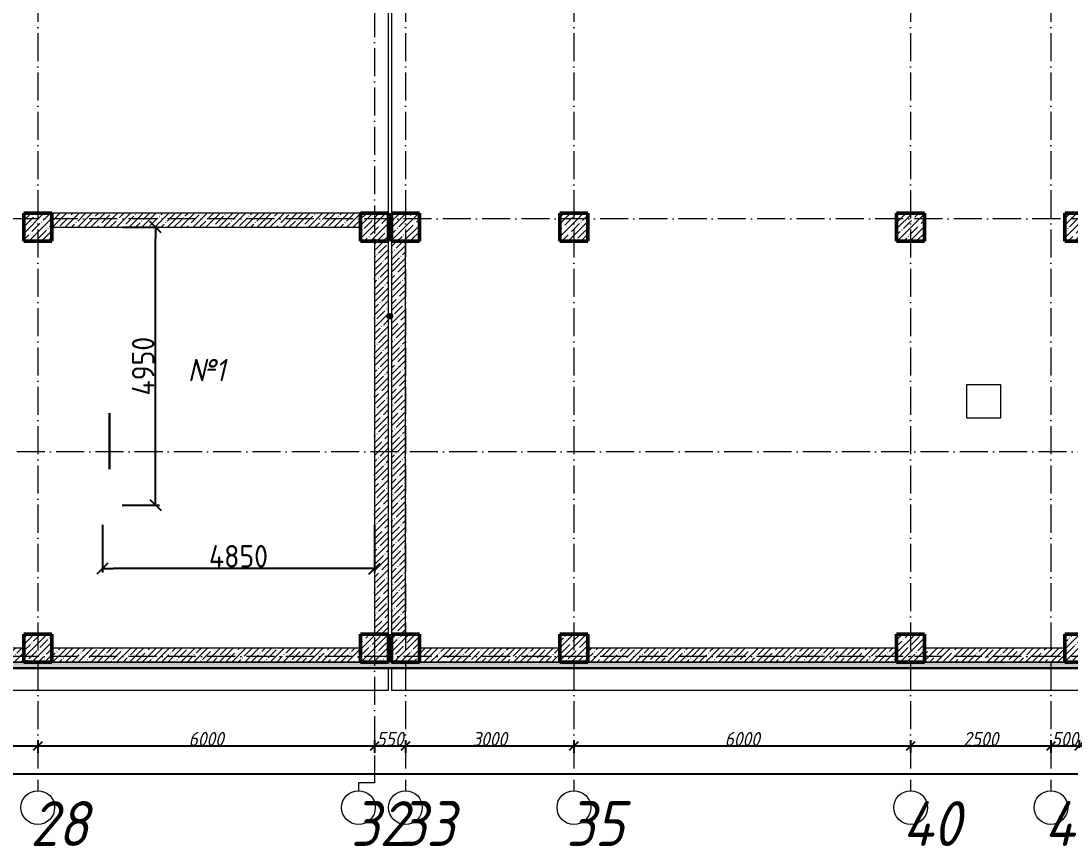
# Model space of a CAD drawing. Header units: millimetres. Extents: x -12989 to 629078, y -109036 to 555275.
# Drawn here: x 552289 to 570979, y 480033 to 494734 of the extents above; entities that cross this region are included whole.
import ezdxf

# ---------------------------------------------------------------- set-up
doc = ezdxf.new("R2010")
doc.units = ezdxf.units.MM
doc.linetypes.add('50_200_ШТРИХ_1Т_ш5_п1_п1_', pattern=[700, 500, -100, 0, -100])
for name, color, linetype, lineweight in [('A-____-____-DIMS', 7, 'Continuous', 9), ('A-FLOR-____-OTLN', 7, 'Continuous', 9), ('A-WALL-____-MCUT', 7, 'Continuous', 13), ('A-WALL-____-MCUT-1', 7, 'Continuous', 9), ('A-WALL-____-MCUT-3', 7, 'Continuous', 9), ('A-WALL-____-PATT-1', 7, 'Continuous', 9), ('A-WALL-FNSH-MCUT-1', 7, 'Continuous', 9), ('G-____-____-TEXT', 7, 'Continuous', 9), ('S-COLS-____-MCUT', 7, 'Continuous', 50), ('S-COLS-____-OTLN', 7, 'Continuous', 9), ('S-GRID-____-IDEN', 7, 'Continuous', 9), ('S-GRID-____-OTLN', 7, 'Continuous', 9), ('S-GRID-____-OTLN-1', 7, '50_200_ШТРИХ_1Т_ш5_п1_п1_', 9)]:
    doc.layers.add(name, color=color, linetype=linetype, lineweight=lineweight)
doc.styles.add('ISOCPEUR_I', font='isocpeui.ttf', dxfattribs={"width": 0.9, "height": 2.5})
doc.styles.add('ISOCPEUR_I_9', font='isocpeui.ttf', dxfattribs={"width": 0.9, "height": 250})
doc.styles.add('СПДС', font='isocpeur.ttf', dxfattribs={"width": 0.9})
doc.dimstyles.new('ISO-2_5_0_9К_БОЛЬШОЙ_ОСИ', dxfattribs={"dimscale": 304.8, "dimtxt": 248.995294, "dimasz": 0.492126, "dimexe": 0.393701, "dimexo": 0, "dimgap": 0, "dimtad": 1, "dimdec": 0, "dimzin": 0, "dimdsep": 46, "dimtxsty": 'ISOCPEUR_I_9', "dimblk1": 'OBLIQUE', "dimblk2": 'OBLIQUE', "dimsah": 1, "dimcen": 0.09, "dimdle": 0.393701, "dimazin": 0, "dimtfac": 1, "dimtdec": 4, "dimtix": 1, "dimtmove": 0, "dimatfit": 3, "dimfxl": 1, "dimtvp": 1, "dimtolj": 1, "dimtzin": 0, "dimarcsym": 2})
doc.dimstyles.new('Размера А3', dxfattribs={"dimtxt": 200, "dimasz": 100, "dimexe": 70, "dimexo": 100, "dimgap": 20, "dimtad": 1, "dimdec": 0, "dimrnd": 10, "dimzin": 0, "dimdsep": 46, "dimtxsty": 'СПДС', "dimblk": 'ARROWHEAD_6', "dimcen": 1, "dimclrd": 256, "dimclre": 256, "dimclrt": 256, "dimazin": 0, "dimtfac": 1, "dimtdec": 0, "dimtmove": 2, "dimatfit": 3, "dimfxl": 1, "dimtolj": 1, "dimtzin": 0, "dimarcsym": 0})
pattern_1 = [(45, (513638.8, 428127.92), (-114.04925, 114.04925), []), (45, (513752.85, 428127.92), (-114.04925, 114.04925), [201.612, -40.322, 3.353, -36.97])]

# ---------------------------------------------------------------- blocks, each defined once
blk = doc.blocks.new('BSC_Колонна _Прямоугольная - 500х500-V8-АР1_Кладочный план подвала в осях 1-64_Ю-ЯЯ')
at = {"layer": 'S-COLS-____-OTLN'}
h = blk.add_hatch(dxfattribs=at)
h.set_pattern_fill('FP_14', color=256, style=0, pattern_type=2)
h.set_pattern_definition([(45, (-44950, -55431.04), (-114.04925, 114.04925), []), (45, (-44835.95, -55431.04), (-114.04925, 114.04925), [201.613, -40.323, 3.353, -36.97])])
h.paths.add_polyline_path([(-250, -250), (250, -250), (250, 250), (-250, 250)], flags=0)
at = {"layer": 'S-COLS-____-MCUT'}
for p, q in [((250, 250), (-250, 250)), ((-250, 250), (-250, -250)), ((250, -250), (250, 250)), ((-250, -250), (250, -250))]:
    blk.add_line(p, q, dxfattribs=at)
blk = doc.blocks.new('BSC_Колонна _Прямоугольная - 500х500-V9-АР1_Кладочный план подвала в осях 1-64_Ю-ЯЯ')
at = {"layer": 'S-COLS-____-OTLN'}
h = blk.add_hatch(dxfattribs=at)
h.set_pattern_fill('FP_15', color=256, style=0, pattern_type=2)
h.set_pattern_definition([(45, (-44950, -62931.04), (-114.04925, 114.04925), []), (45, (-44835.95, -62931.04), (-114.04925, 114.04925), [201.613, -40.323, 3.353, -36.97])])
h.paths.add_polyline_path([(-250, -250), (250, -250), (250, 250), (-250, 250)], flags=0)
at = {"layer": 'S-COLS-____-MCUT'}
for p, q in [((250, 250), (-250, 250)), ((-250, 250), (-250, -250)), ((250, -250), (250, 250)), ((-250, -250), (250, -250))]:
    blk.add_line(p, q, dxfattribs=at)
blk = doc.blocks.new('BSC_Колонна _Прямоугольная - 500х500-V10-АР1_Кладочный план подвала в осях 1-64_Ю-ЯЯ')
at = {"layer": 'S-COLS-____-OTLN'}
h = blk.add_hatch(dxfattribs=at)
h.set_pattern_fill('FP_16', color=256, style=0, pattern_type=2)
h.set_pattern_definition([(45, (-54500, -55431.04), (-114.04925, 114.04925), []), (45, (-54385.95, -55431.04), (-114.04925, 114.04925), [201.613, -40.323, 3.353, -36.97])])
h.paths.add_polyline_path([(-250, -250), (250, -250), (250, 250), (-250, 250)], flags=0)
at = {"layer": 'S-COLS-____-MCUT'}
for p, q in [((250, 250), (-250, 250)), ((-250, 250), (-250, -250)), ((250, -250), (250, 250)), ((-250, -250), (250, -250))]:
    blk.add_line(p, q, dxfattribs=at)
blk = doc.blocks.new('BSC_Колонна _Прямоугольная - 500х500-V11-АР1_Кладочный план подвала в осях 1-64_Ю-ЯЯ')
at = {"layer": 'S-COLS-____-OTLN'}
h = blk.add_hatch(dxfattribs=at)
h.set_pattern_fill('FP_17', color=256, style=0, pattern_type=2)
h.set_pattern_definition([(45, (-54500, -62931.04), (-114.04925, 114.04925), []), (45, (-54385.95, -62931.04), (-114.04925, 114.04925), [201.613, -40.323, 3.353, -36.97])])
h.paths.add_polyline_path([(-250, -250), (250, -250), (250, 250), (-250, 250)], flags=0)
at = {"layer": 'S-COLS-____-MCUT'}
for p, q in [((250, 250), (-250, 250)), ((-250, 250), (-250, -250)), ((250, -250), (250, 250)), ((-250, -250), (250, -250))]:
    blk.add_line(p, q, dxfattribs=at)
blk = doc.blocks.new('BSC_Колонна _Прямоугольная - 500х500-V36-АР1_Кладочный план подвала в осях 1-64_Ю-ЯЯ')
at = {"layer": 'S-COLS-____-OTLN'}
h = blk.add_hatch(dxfattribs=at)
h.set_pattern_fill('FP_43', color=256, style=0, pattern_type=2)
h.set_pattern_definition([(45, (-38950, -55431.04), (-114.04925, 114.04925), []), (45, (-38835.95, -55431.04), (-114.04925, 114.04925), [201.613, -40.323, 3.353, -36.97])])
h.paths.add_polyline_path([(-250, -250), (250, -250), (250, 250), (-250, 250)], flags=0)
at = {"layer": 'S-COLS-____-MCUT'}
for p, q in [((250, 250), (-250, 250)), ((-250, 250), (-250, -250)), ((250, -250), (250, 250)), ((-250, -250), (250, -250))]:
    blk.add_line(p, q, dxfattribs=at)
blk = doc.blocks.new('BSC_Колонна _Прямоугольная - 500х500-V37-АР1_Кладочный план подвала в осях 1-64_Ю-ЯЯ')
at = {"layer": 'S-COLS-____-OTLN'}
h = blk.add_hatch(dxfattribs=at)
h.set_pattern_fill('FP_44', color=256, style=0, pattern_type=2)
h.set_pattern_definition([(45, (-38950, -62931.04), (-114.04925, 114.04925), []), (45, (-38835.95, -62931.04), (-114.04925, 114.04925), [201.613, -40.323, 3.353, -36.97])])
h.paths.add_polyline_path([(-250, -250), (250, -250), (250, 250), (-250, 250)], flags=0)
at = {"layer": 'S-COLS-____-MCUT'}
for p, q in [((250, 250), (-250, 250)), ((-250, 250), (-250, -250)), ((250, -250), (250, 250)), ((-250, -250), (250, -250))]:
    blk.add_line(p, q, dxfattribs=at)
blk = doc.blocks.new('BSC_Колонна _Прямоугольная - 500х500-V38-АР1_Кладочный план подвала в осях 1-64_Ю-ЯЯ')
at = {"layer": 'S-COLS-____-OTLN'}
h = blk.add_hatch(dxfattribs=at)
h.set_pattern_fill('FP_45', color=256, style=0, pattern_type=2)
h.set_pattern_definition([(45, (-48500, -55431.04), (-114.04925, 114.04925), []), (45, (-48385.95, -55431.04), (-114.04925, 114.04925), [201.613, -40.323, 3.353, -36.97])])
h.paths.add_polyline_path([(-250, -250), (250, -250), (250, 250), (-250, 250)], flags=0)
at = {"layer": 'S-COLS-____-MCUT'}
for p, q in [((250, 250), (-250, 250)), ((-250, 250), (-250, -250)), ((250, -250), (250, 250)), ((-250, -250), (250, -250))]:
    blk.add_line(p, q, dxfattribs=at)
blk = doc.blocks.new('BSC_Колонна _Прямоугольная - 500х500-V39-АР1_Кладочный план подвала в осях 1-64_Ю-ЯЯ')
at = {"layer": 'S-COLS-____-OTLN'}
h = blk.add_hatch(dxfattribs=at)
h.set_pattern_fill('FP_46', color=256, style=0, pattern_type=2)
h.set_pattern_definition([(45, (-48500, -62931.04), (-114.04925, 114.04925), []), (45, (-48385.95, -62931.04), (-114.04925, 114.04925), [201.613, -40.323, 3.353, -36.97])])
h.paths.add_polyline_path([(-250, -250), (250, -250), (250, 250), (-250, 250)], flags=0)
at = {"layer": 'S-COLS-____-MCUT'}
for p, q in [((250, 250), (-250, 250)), ((-250, 250), (-250, -250)), ((250, -250), (250, 250)), ((-250, -250), (250, -250))]:
    blk.add_line(p, q, dxfattribs=at)
blk = doc.blocks.new('BSC_Колонна _Прямоугольная - 500х500-V54-АР1_Кладочный план подвала в осях 1-64_Ю-ЯЯ')
at = {"layer": 'S-COLS-____-OTLN'}
h = blk.add_hatch(dxfattribs=at)
h.set_pattern_fill('FP_67', color=256, style=0, pattern_type=2)
h.set_pattern_definition([(45, (-57500, -55431.04), (-114.04925, 114.04925), []), (45, (-57385.95, -55431.04), (-114.04925, 114.04925), [201.613, -40.323, 3.353, -36.97])])
h.paths.add_polyline_path([(-250, -250), (250, -250), (250, 250), (-250, 250)], flags=0)
at = {"layer": 'S-COLS-____-MCUT'}
for p, q in [((250, 250), (-250, 250)), ((-250, 250), (-250, -250)), ((250, -250), (250, 250)), ((-250, -250), (250, -250))]:
    blk.add_line(p, q, dxfattribs=at)
blk = doc.blocks.new('BSC_Колонна _Прямоугольная - 500х500-V55-АР1_Кладочный план подвала в осях 1-64_Ю-ЯЯ')
at = {"layer": 'S-COLS-____-OTLN'}
h = blk.add_hatch(dxfattribs=at)
h.set_pattern_fill('FP_68', color=256, style=0, pattern_type=2)
h.set_pattern_definition([(45, (-57500, -62931.04), (-114.04925, 114.04925), []), (45, (-57385.95, -62931.04), (-114.04925, 114.04925), [201.613, -40.323, 3.353, -36.97])])
h.paths.add_polyline_path([(-250, -250), (250, -250), (250, 250), (-250, 250)], flags=0)
at = {"layer": 'S-COLS-____-MCUT'}
for p, q in [((250, 250), (-250, 250)), ((-250, 250), (-250, -250)), ((250, -250), (250, 250)), ((-250, -250), (250, -250))]:
    blk.add_line(p, q, dxfattribs=at)
blk = doc.blocks.new('BSC_Колонна _Прямоугольная - 500х500-V68-АР1_Кладочный план подвала в осях 1-64_Ю-ЯЯ')
at = {"layer": 'S-COLS-____-OTLN'}
h = blk.add_hatch(dxfattribs=at)
h.set_pattern_fill('FP_82', color=256, style=0, pattern_type=2)
h.set_pattern_definition([(45, (-45500, -55431.04), (-114.04925, 114.04925), []), (45, (-45385.95, -55431.04), (-114.04925, 114.04925), [201.613, -40.323, 3.353, -36.97])])
h.paths.add_polyline_path([(-250, -250), (250, -250), (250, 250), (-250, 250)], flags=0)
at = {"layer": 'S-COLS-____-MCUT'}
for p, q in [((250, 250), (-250, 250)), ((-250, 250), (-250, -250)), ((250, -250), (250, 250)), ((-250, -250), (250, -250))]:
    blk.add_line(p, q, dxfattribs=at)
blk = doc.blocks.new('BSC_Колонна _Прямоугольная - 500х500-V69-АР1_Кладочный план подвала в осях 1-64_Ю-ЯЯ')
at = {"layer": 'S-COLS-____-OTLN'}
h = blk.add_hatch(dxfattribs=at)
h.set_pattern_fill('FP_83', color=256, style=0, pattern_type=2)
h.set_pattern_definition([(45, (-45500, -62931.04), (-114.04925, 114.04925), []), (45, (-45385.95, -62931.04), (-114.04925, 114.04925), [201.613, -40.323, 3.353, -36.97])])
h.paths.add_polyline_path([(-250, -250), (250, -250), (250, 250), (-250, 250)], flags=0)
at = {"layer": 'S-COLS-____-MCUT'}
for p, q in [((250, 250), (-250, 250)), ((-250, 250), (-250, -250)), ((250, -250), (250, 250)), ((-250, -250), (250, -250))]:
    blk.add_line(p, q, dxfattribs=at)
blk = doc.blocks.new('Ось сетки - Круг_Ø6_00__ISO-2_5_0_9K_-25732049-АР1_Кладочный план подвала в осях 1-64_Ю-ЯЯ')
at = {"layer": 'S-GRID-____-IDEN'}
blk.add_circle((0, 0), 3, dxfattribs=at)
blk = doc.blocks.new('_Oblique')
at = {"color": 0, "linetype": 'ByBlock', "lineweight": -2}
blk.add_line((-0.5, -0.5), (0.5, 0.5), dxfattribs=at)
blk = doc.blocks.new('*D6525')
at = {"layer": 'A-____-____-DIMS', "color": 0, "lineweight": -2, "transparency": 16777216}
for p, q in [((549589, 481922), (549589, 481696)), ((552589, 481922), (552589, 481696)), ((549469, 481816), (552709, 481816))]:
    blk.add_line(p, q, dxfattribs=at)
at = {"layer": 'Defpoints', "color": 0, "transparency": 16777216}
for p in [(549589, 481922), (552589, 481922), (552589, 481816)]:
    blk.add_point(p, dxfattribs=at)
at = {"layer": 'A-____-____-DIMS', "color": 0, "lineweight": -2, "transparency": 16777216, "xscale": 150, "yscale": 150, "zscale": 150, "rotation": 180}
blk.add_blockref('_Oblique', (549589, 481816), dxfattribs=at)
at = {"layer": 'A-____-____-DIMS', "color": 0, "lineweight": -2, "transparency": 16777216, "xscale": 150, "yscale": 150, "zscale": 150}
blk.add_blockref('_Oblique', (552589, 481816), dxfattribs=at)
at = {"layer": 'A-____-____-DIMS', "color": 0, "transparency": 16777216, "insert": (551089, 481941), "char_height": 250, "width": 758.48, "attachment_point": 5, "style": 'ISOCPEUR_I_9'}
blk.add_mtext('\\A1;3000', dxfattribs=at)
blk = doc.blocks.new('*D6526')
at = {"layer": 'A-____-____-DIMS', "color": 0, "lineweight": -2, "transparency": 16777216}
for p, q in [((552589, 481922), (552589, 481696)), ((558589, 481922), (558589, 481696)), ((552469, 481816), (558709, 481816))]:
    blk.add_line(p, q, dxfattribs=at)
at = {"layer": 'Defpoints', "color": 0, "transparency": 16777216}
for p in [(552589, 481922), (558589, 481922), (558589, 481816)]:
    blk.add_point(p, dxfattribs=at)
at = {"layer": 'A-____-____-DIMS', "color": 0, "lineweight": -2, "transparency": 16777216, "xscale": 150, "yscale": 150, "zscale": 150, "rotation": 180}
blk.add_blockref('_Oblique', (552589, 481816), dxfattribs=at)
at = {"layer": 'A-____-____-DIMS', "color": 0, "lineweight": -2, "transparency": 16777216, "xscale": 150, "yscale": 150, "zscale": 150}
blk.add_blockref('_Oblique', (558589, 481816), dxfattribs=at)
at = {"layer": 'A-____-____-DIMS', "color": 0, "transparency": 16777216, "insert": (555589, 481941), "char_height": 250, "width": 758.48, "attachment_point": 5, "style": 'ISOCPEUR_I_9'}
blk.add_mtext('\\A1;6000', dxfattribs=at)
blk = doc.blocks.new('*D6527')
at = {"layer": 'A-____-____-DIMS', "color": 0, "lineweight": -2, "transparency": 16777216}
for p, q in [((558589, 481922), (558589, 481696)), ((559139, 481922), (559139, 481696)), ((558469, 481816), (559259, 481816))]:
    blk.add_line(p, q, dxfattribs=at)
at = {"layer": 'Defpoints', "color": 0, "transparency": 16777216}
for p in [(558589, 481922), (559139, 481922), (559139, 481816)]:
    blk.add_point(p, dxfattribs=at)
at = {"layer": 'A-____-____-DIMS', "color": 0, "lineweight": -2, "transparency": 16777216, "xscale": 150, "yscale": 150, "zscale": 150, "rotation": 180}
blk.add_blockref('_Oblique', (558589, 481816), dxfattribs=at)
at = {"layer": 'A-____-____-DIMS', "color": 0, "lineweight": -2, "transparency": 16777216, "xscale": 150, "yscale": 150, "zscale": 150}
blk.add_blockref('_Oblique', (559139, 481816), dxfattribs=at)
at = {"layer": 'A-____-____-DIMS', "color": 0, "transparency": 16777216, "insert": (558864, 481941), "char_height": 250, "width": 568.86, "attachment_point": 5, "style": 'ISOCPEUR_I_9'}
blk.add_mtext('\\A1;550', dxfattribs=at)
blk = doc.blocks.new('*D6528')
at = {"layer": 'A-____-____-DIMS', "color": 0, "lineweight": -2, "transparency": 16777216}
for p, q in [((559139, 481922), (559139, 481696)), ((562139, 481922), (562139, 481696)), ((559019, 481816), (562259, 481816))]:
    blk.add_line(p, q, dxfattribs=at)
at = {"layer": 'Defpoints', "color": 0, "transparency": 16777216}
for p in [(559139, 481922), (562139, 481922), (562139, 481816)]:
    blk.add_point(p, dxfattribs=at)
at = {"layer": 'A-____-____-DIMS', "color": 0, "lineweight": -2, "transparency": 16777216, "xscale": 150, "yscale": 150, "zscale": 150, "rotation": 180}
blk.add_blockref('_Oblique', (559139, 481816), dxfattribs=at)
at = {"layer": 'A-____-____-DIMS', "color": 0, "lineweight": -2, "transparency": 16777216, "xscale": 150, "yscale": 150, "zscale": 150}
blk.add_blockref('_Oblique', (562139, 481816), dxfattribs=at)
at = {"layer": 'A-____-____-DIMS', "color": 0, "transparency": 16777216, "insert": (560639, 481941), "char_height": 250, "width": 758.48, "attachment_point": 5, "style": 'ISOCPEUR_I_9'}
blk.add_mtext('\\A1;3000', dxfattribs=at)
blk = doc.blocks.new('*D6529')
at = {"layer": 'A-____-____-DIMS', "color": 0, "lineweight": -2, "transparency": 16777216}
for p, q in [((562139, 481922), (562139, 481696)), ((568139, 481922), (568139, 481696)), ((562019, 481816), (568259, 481816))]:
    blk.add_line(p, q, dxfattribs=at)
at = {"layer": 'Defpoints', "color": 0, "transparency": 16777216}
for p in [(562139, 481922), (568139, 481922), (568139, 481816)]:
    blk.add_point(p, dxfattribs=at)
at = {"layer": 'A-____-____-DIMS', "color": 0, "lineweight": -2, "transparency": 16777216, "xscale": 150, "yscale": 150, "zscale": 150, "rotation": 180}
blk.add_blockref('_Oblique', (562139, 481816), dxfattribs=at)
at = {"layer": 'A-____-____-DIMS', "color": 0, "lineweight": -2, "transparency": 16777216, "xscale": 150, "yscale": 150, "zscale": 150}
blk.add_blockref('_Oblique', (568139, 481816), dxfattribs=at)
at = {"layer": 'A-____-____-DIMS', "color": 0, "transparency": 16777216, "insert": (565139, 481941), "char_height": 250, "width": 758.48, "attachment_point": 5, "style": 'ISOCPEUR_I_9'}
blk.add_mtext('\\A1;6000', dxfattribs=at)
blk = doc.blocks.new('*D6530')
at = {"layer": 'A-____-____-DIMS', "color": 0, "lineweight": -2, "transparency": 16777216}
for p, q in [((568139, 481922), (568139, 481696)), ((570639, 481922), (570639, 481696)), ((568019, 481816), (570759, 481816))]:
    blk.add_line(p, q, dxfattribs=at)
at = {"layer": 'Defpoints', "color": 0, "transparency": 16777216}
for p in [(568139, 481922), (570639, 481922), (570639, 481816)]:
    blk.add_point(p, dxfattribs=at)
at = {"layer": 'A-____-____-DIMS', "color": 0, "lineweight": -2, "transparency": 16777216, "xscale": 150, "yscale": 150, "zscale": 150, "rotation": 180}
blk.add_blockref('_Oblique', (568139, 481816), dxfattribs=at)
at = {"layer": 'A-____-____-DIMS', "color": 0, "lineweight": -2, "transparency": 16777216, "xscale": 150, "yscale": 150, "zscale": 150}
blk.add_blockref('_Oblique', (570639, 481816), dxfattribs=at)
at = {"layer": 'A-____-____-DIMS', "color": 0, "transparency": 16777216, "insert": (569389, 481941), "char_height": 250, "width": 758.48, "attachment_point": 5, "style": 'ISOCPEUR_I_9'}
blk.add_mtext('\\A1;2500', dxfattribs=at)
blk = doc.blocks.new('*D6531')
at = {"layer": 'A-____-____-DIMS', "color": 0, "lineweight": -2, "transparency": 16777216}
for p, q in [((570639, 481922), (570639, 481696)), ((571139, 481922), (571139, 481696)), ((570519, 481816), (571259, 481816))]:
    blk.add_line(p, q, dxfattribs=at)
at = {"layer": 'Defpoints', "color": 0, "transparency": 16777216}
for p in [(570639, 481922), (571139, 481922), (571139, 481816)]:
    blk.add_point(p, dxfattribs=at)
at = {"layer": 'A-____-____-DIMS', "color": 0, "lineweight": -2, "transparency": 16777216, "xscale": 150, "yscale": 150, "zscale": 150, "rotation": 180}
blk.add_blockref('_Oblique', (570639, 481816), dxfattribs=at)
at = {"layer": 'A-____-____-DIMS', "color": 0, "lineweight": -2, "transparency": 16777216, "xscale": 150, "yscale": 150, "zscale": 150}
blk.add_blockref('_Oblique', (571139, 481816), dxfattribs=at)
at = {"layer": 'A-____-____-DIMS', "color": 0, "transparency": 16777216, "insert": (570889, 481941), "char_height": 250, "width": 568.86, "attachment_point": 5, "style": 'ISOCPEUR_I_9'}
blk.add_mtext('\\A1;500', dxfattribs=at)
blk = doc.blocks.new('*D6604')
at = {"layer": 'A-____-____-DIMS', "color": 0, "lineweight": -2, "transparency": 16777216}
for p, q in [((511169, 481320), (584809, 481320)), ((511289, 481426), (511289, 481200)), ((584689, 481426), (584689, 481200))]:
    blk.add_line(p, q, dxfattribs=at)
at = {"layer": 'Defpoints', "color": 0, "transparency": 16777216}
for p in [(511289, 481426), (584689, 481426), (584689, 481320)]:
    blk.add_point(p, dxfattribs=at)
at = {"layer": 'A-____-____-DIMS', "color": 0, "lineweight": -2, "transparency": 16777216, "xscale": 150, "yscale": 150, "zscale": 150, "rotation": 180}
blk.add_blockref('_Oblique', (511289, 481320), dxfattribs=at)
at = {"layer": 'A-____-____-DIMS', "color": 0, "lineweight": -2, "transparency": 16777216, "xscale": 150, "yscale": 150, "zscale": 150}
blk.add_blockref('_Oblique', (584689, 481320), dxfattribs=at)
at = {"layer": 'A-____-____-DIMS', "color": 0, "transparency": 16777216, "insert": (547989, 481446), "char_height": 250, "width": 971.08, "attachment_point": 5, "style": 'ISOCPEUR_I_9'}
blk.add_mtext('\\A1;73400', dxfattribs=at)
blk = doc.blocks.new('ARROWHEAD_6')
at = {"color": 0, "linetype": 'Continuous'}
for p, q in [((0, 0), (-1, 0)), ((-0.5, -0.5), (0.5, 0.5))]:
    blk.add_line(p, q, dxfattribs=at)
blk = doc.blocks.new('*D6343')
at = {"lineweight": -2, "transparency": 16777216}
for p, q in [((553739, 485759), (553739, 484906)), ((558589, 485759), (558589, 484906)), ((558389, 484976), (553939, 484976))]:
    blk.add_line(p, q, dxfattribs=at)
at = {"layer": 'Defpoints', "color": 0, "transparency": 16777216}
for p in [(553739, 485859), (558589, 485859), (553739, 484976)]:
    blk.add_point(p, dxfattribs=at)
at = {"lineweight": -2, "transparency": 16777216, "xscale": 200, "yscale": 200, "zscale": 200, "rotation": 180}
blk.add_blockref('ARROWHEAD_6', (553739, 484976), dxfattribs=at)
at = {"lineweight": -2, "transparency": 16777216, "xscale": 200, "yscale": 200, "zscale": 200}
blk.add_blockref('ARROWHEAD_6', (558589, 484976), dxfattribs=at)
at = {"lineweight": 25, "transparency": 16777216, "insert": (556164, 485196), "char_height": 400, "attachment_point": 5, "style": 'СПДС'}
blk.add_mtext('\\A1;4850', dxfattribs=at)
blk = doc.blocks.new('*D6344')
at = {"lineweight": -2, "transparency": 16777216}
for p, q in [((554089, 491059), (554755, 491059)), ((554685, 486309), (554685, 490859)), ((554089, 486109), (554755, 486109))]:
    blk.add_line(p, q, dxfattribs=at)
at = {"layer": 'Defpoints', "color": 0, "transparency": 16777216}
for p in [(553989, 491059), (554685, 491059), (553989, 486109)]:
    blk.add_point(p, dxfattribs=at)
at = {"lineweight": -2, "transparency": 16777216, "xscale": 200, "yscale": 200, "zscale": 200}
for p, rotation in [((554685, 491059), 90), ((554685, 486109), 270)]:
    blk.add_blockref('ARROWHEAD_6', p, dxfattribs=dict(at, rotation=rotation))
at = {"lineweight": 25, "transparency": 16777216, "insert": (554465, 488584), "char_height": 400, "attachment_point": 5, "rotation": 90, "style": 'СПДС'}
blk.add_mtext('\\A1;4950', dxfattribs=at)

msp = doc.modelspace()

# ---------------------------------------------------------------- hatches: boundary and pattern name
at = {"layer": 'A-WALL-____-PATT-1'}
h = msp.add_hatch(dxfattribs=at)
h.set_pattern_fill('FP_1', color=256, style=0, pattern_type=2)
h.set_pattern_definition(pattern_1)
h.paths.add_polyline_path([(552838.8036, 491058.9591), (558338.8036, 491058.9591), (558338.8036, 491308.9591), (552838.8036, 491308.9591)], flags=0)
h = msp.add_hatch(dxfattribs=at)
h.set_pattern_fill('FP_1', color=256, style=0, pattern_type=2)
h.set_pattern_definition(pattern_1)
h.paths.add_polyline_path([(558588.8036, 483808.9591), (558838.8036, 483808.9591), (558838.8036, 490808.9591), (558588.8036, 490808.9591), (558588.8036, 484008.9591)], flags=0)
h = msp.add_hatch(dxfattribs=at)
h.set_pattern_fill('FP_1', color=256, style=0, pattern_type=2)
h.set_pattern_definition(pattern_1)
h.paths.add_polyline_path([(558888.8036, 483808.9591), (559138.8036, 483808.9591), (559138.8036, 490808.9591), (558888.8036, 490808.9591), (558888.8036, 484008.9591)], flags=0)
h = msp.add_hatch(dxfattribs=at)
h.set_pattern_fill('FP_1', color=256, style=0, pattern_type=2)
h.set_pattern_definition(pattern_1)
h.paths.add_polyline_path([(552338.8036, 483308.9591), (552338.8036, 483558.9591), (549838.8036, 483558.9591), (549838.8036, 483308.9591)], flags=0)
h = msp.add_hatch(dxfattribs=at)
h.set_pattern_fill('FP_1', color=256, style=0, pattern_type=2)
h.set_pattern_definition(pattern_1)
h.paths.add_polyline_path([(552838.8036, 483308.9591), (558338.8036, 483308.9591), (558338.8036, 483558.9591), (552838.8036, 483558.9591)], flags=0)
h = msp.add_hatch(dxfattribs=at)
h.set_pattern_fill('FP_1', color=256, style=0, pattern_type=2)
h.set_pattern_definition(pattern_1)
h.paths.add_polyline_path([(559388.8036, 483308.9591), (561888.8036, 483308.9591), (561888.8036, 483558.9591), (559388.8036, 483558.9591)], flags=0)
h = msp.add_hatch(dxfattribs=at)
h.set_pattern_fill('FP_1', color=256, style=0, pattern_type=2)
h.set_pattern_definition(pattern_1)
h.paths.add_polyline_path([(567888.8036, 483308.9591), (567888.8036, 483558.9591), (562388.8036, 483558.9591), (562388.8036, 483308.9591), (563113.7883, 483308.9591)], flags=0)
h = msp.add_hatch(dxfattribs=at)
h.set_pattern_fill('FP_1', color=256, style=0, pattern_type=2)
h.set_pattern_definition(pattern_1)
h.paths.add_polyline_path([(568388.8036, 483308.9591), (570888.8036, 483308.9591), (570888.8036, 483558.9591), (568388.8036, 483558.9591)], flags=0)
h = msp.add_hatch(dxfattribs=at)
h.set_pattern_fill('FP_54', color=256, style=0, pattern_type=2)
h.set_pattern_definition([(0, (513638.804, 428127.92), (120.967, 69.841), [80.645, -161.29]), (120, (513638.804, 428127.92), (-120.96808, 69.84086), [80.645, -161.29]), (60, (513638.804, 428127.92), (-8e-05, 139.68186), [0, -161.29, 80.645, 0])])
h.paths.add_polyline_path([(576718.8036, 483206.9591), (576718.8036, 483306.9591), (511186.8036, 483306.9591), (511186.8036, 483206.9591), (563113.7883, 483206.9591)], flags=0)
at = {"layer": 'G-____-____-TEXT'}
h = msp.add_hatch(color=256, dxfattribs=at)
edge = h.paths.add_edge_path(flags=0)
edge.add_arc((558860.5661, 489472.608), 50, 0, 360)

# ---------------------------------------------------------------- linework, layer by layer
at = {"color": 5, "lineweight": 30}
msp.add_lwpolyline([(553863.8036, 486748.1201), (553863.8036, 487748.1201)], dxfattribs=at)
at = {"layer": 'A-FLOR-____-OTLN'}
for p, q in [((558838.8036, 491308.9591), (558838.8036, 495658.9591)), ((558888.8036, 495408.9591), (558888.8036, 491308.9591)), ((569138.8036, 487658.9591), (569138.8036, 488258.9591)), ((569138.8036, 488258.9591), (569738.8036, 488258.9591)), ((569738.8036, 488258.9591), (569738.8036, 487658.9591)), ((569738.8036, 487658.9591), (569138.8036, 487658.9591)), ((558838.8036, 482808.9591), (558838.8036, 483198.9591)), ((558888.8036, 483198.9591), (558888.8036, 482808.9591)), ((510688.8036, 482808.9591), (558838.8036, 482808.9591)), ((558888.8036, 482808.9591), (587588.8036, 482808.9591))]:
    msp.add_line(p, q, dxfattribs=at)
at = {"layer": 'A-WALL-____-MCUT'}
for p, q in [((511078.8036, 483198.9591), (588028.8036, 483198.9591)), ((588036.8036, 483206.9591), (511086.8036, 483206.9591))]:
    msp.add_line(p, q, dxfattribs=at)
at = {"layer": 'A-WALL-____-MCUT-1'}
for p, q in [((558338.8036, 491308.9591), (552838.8036, 491308.9591)), ((552838.8036, 491058.9591), (558338.8036, 491058.9591)), ((558588.8036, 490808.9591), (558588.8036, 483808.9591)), ((558838.8036, 483808.9591), (558838.8036, 490808.9591)), ((558888.8036, 490808.9591), (558888.8036, 483808.9591)), ((559138.8036, 483808.9591), (559138.8036, 490808.9591)), ((552338.8036, 483558.9591), (549838.8036, 483558.9591)), ((558338.8036, 483558.9591), (552838.8036, 483558.9591)), ((561888.8036, 483558.9591), (559388.8036, 483558.9591)), ((567888.8036, 483558.9591), (562388.8036, 483558.9591)), ((570888.8036, 483558.9591), (568388.8036, 483558.9591)), ((549838.8036, 483308.9591), (552338.8036, 483308.9591)), ((552838.8036, 483308.9591), (558338.8036, 483308.9591)), ((559388.8036, 483308.9591), (561888.8036, 483308.9591)), ((562388.8036, 483308.9591), (567888.8036, 483308.9591)), ((568388.8036, 483308.9591), (570888.8036, 483308.9591))]:
    msp.add_line(p, q, dxfattribs=at)
at = {"layer": 'A-WALL-____-MCUT-3'}
msp.add_line((588138.8036, 483306.9591), (511186.8036, 483306.9591), dxfattribs=at)
at = {"layer": 'A-WALL-FNSH-MCUT-1'}
msp.add_line((558888.8036, 483308.9591), (558838.8036, 483308.9591), dxfattribs=at)
at = {"layer": 'G-____-____-TEXT'}
msp.add_circle((558860.5661, 489472.608), 50, dxfattribs=at)
at = {"layer": 'S-GRID-____-OTLN'}
for p, q in [((558302.0224, 481157.6961), (558302.0224, 481019.505)), ((558588.8036, 481157.6961), (558302.0224, 481157.6961))]:
    msp.add_line(p, q, dxfattribs=at)
at = {"layer": 'S-GRID-____-OTLN-1'}
for p, q in [((552588.8036, 519020.7686), (552588.8036, 481019.505)), ((559138.8036, 519020.7686), (559138.8036, 481019.505)), ((562138.8036, 519020.7686), (562138.8036, 481019.505)), ((568138.8036, 519020.7686), (568138.8036, 481019.505)), ((570638.8036, 519020.7686), (570638.8036, 481019.505)), ((558588.8036, 518751.3339), (558588.8036, 481157.6961)), ((617713.2102, 491208.9591), (508970.0334, 491208.9591)), ((589118.844, 487058.9591), (508970.0334, 487058.9591)), ((617713.2102, 483408.9591), (508970.0334, 483408.9591))]:
    msp.add_line(p, q, dxfattribs=at)

# ---------------------------------------------------------------- block references
at = {"layer": 'S-COLS-____-OTLN'}
for name, p in [('BSC_Колонна _Прямоугольная - 500х500-V37-АР1_Кладочный план подвала в осях 1-64_Ю-ЯЯ', (552588.8036, 491058.9591)), ('BSC_Колонна _Прямоугольная - 500х500-V9-АР1_Кладочный план подвала в осях 1-64_Ю-ЯЯ', (558588.8036, 491058.9591)), ('BSC_Колонна _Прямоугольная - 500х500-V69-АР1_Кладочный план подвала в осях 1-64_Ю-ЯЯ', (559138.8036, 491058.9591)), ('BSC_Колонна _Прямоугольная - 500х500-V39-АР1_Кладочный план подвала в осях 1-64_Ю-ЯЯ', (562138.8036, 491058.9591)), ('BSC_Колонна _Прямоугольная - 500х500-V11-АР1_Кладочный план подвала в осях 1-64_Ю-ЯЯ', (568138.8036, 491058.9591)), ('BSC_Колонна _Прямоугольная - 500х500-V55-АР1_Кладочный план подвала в осях 1-64_Ю-ЯЯ', (571138.8036, 491058.9591)), ('BSC_Колонна _Прямоугольная - 500х500-V36-АР1_Кладочный план подвала в осях 1-64_Ю-ЯЯ', (552588.8036, 483558.9591)), ('BSC_Колонна _Прямоугольная - 500х500-V8-АР1_Кладочный план подвала в осях 1-64_Ю-ЯЯ', (558588.8036, 483558.9591)), ('BSC_Колонна _Прямоугольная - 500х500-V68-АР1_Кладочный план подвала в осях 1-64_Ю-ЯЯ', (559138.8036, 483558.9591)), ('BSC_Колонна _Прямоугольная - 500х500-V38-АР1_Кладочный план подвала в осях 1-64_Ю-ЯЯ', (562138.8036, 483558.9591)), ('BSC_Колонна _Прямоугольная - 500х500-V10-АР1_Кладочный план подвала в осях 1-64_Ю-ЯЯ', (568138.8036, 483558.9591)), ('BSC_Колонна _Прямоугольная - 500х500-V54-АР1_Кладочный план подвала в осях 1-64_Ю-ЯЯ', (571138.8036, 483558.9591))]:
    msp.add_blockref(name, p, dxfattribs=at)
at = {"layer": 'S-GRID-____-IDEN', "xscale": 99.99999999999993, "yscale": 99.99999999999993, "zscale": 99.99999999999993, "rotation": 180}
for p in [(552588.8036, 480719.505), (558302.0224, 480719.505), (559138.8036, 480719.505), (562138.8036, 480719.505), (568138.8036, 480719.505), (570638.8036, 480719.505)]:
    msp.add_blockref('Ось сетки - Круг_Ø6_00__ISO-2_5_0_9K_-25732049-АР1_Кладочный план подвала в осях 1-64_Ю-ЯЯ', p, dxfattribs=at)

# ---------------------------------------------------------------- texts
at = {"layer": 'G-____-____-TEXT', "insert": (555261.2497, 488712.9392), "char_height": 400, "width": 2763.416813, "attachment_point": 1, "style": 'ISOCPEUR_I'}
msp.add_mtext('№1', dxfattribs=at)
at = {"layer": 'S-GRID-____-IDEN', "char_height": 800, "attachment_point": 1, "style": 'ISOCPEUR_I'}
for s, insert, width in [('28', (552454.4319, 480833.4386), 404.0505), ('32', (558167.6507, 480833.4386), 404.0505), ('33', (559004.4319, 480833.4386), 404.0505), ('35', (562004.4319, 480833.4386), 404.0505), ('40', (567995.4319, 480833.4386), 425.696062), ('41', (570519.2819, 480833.4386), 367.974562)]:
    msp.add_mtext(s, dxfattribs=dict(at, insert=insert, width=width))

# ---------------------------------------------------------------- dimensions: what is measured, and where the dimension line sits
at = {"lineweight": 25}
dim = msp.add_linear_dim(base=(554685.0863, 491058.9591), p1=(553988.8036, 486108.9591), p2=(553988.8036, 491058.9591), angle=90, dimstyle='Размера А3', override={"dimtxt": 400, "dimasz": 200}, dxfattribs=at)
dim.commit()
dim.dimension.update_dxf_attribs({"geometry": '*D6344', "text_midpoint": (554465.0863, 488583.9591)})
dim = msp.add_linear_dim(base=(553738.8036, 484976.3595), p1=(558588.8036, 485858.9591), p2=(553738.8036, 485858.9591), dimstyle='Размера А3', override={"dimtxt": 400, "dimasz": 200}, dxfattribs=at)
dim.commit()
dim.dimension.update_dxf_attribs({"geometry": '*D6343', "text_midpoint": (556163.8036, 485196.3595)})
at = {"layer": 'A-____-____-DIMS'}
for base, p1, p2, override, picture, middle in [((552588.8036, 481816.3843), (549588.8036, 481922.4503), (552588.8036, 481922.4503), {"dimtxt": 400, "dimpost": '<>', "dimfxl": 3000}, '*D6525', (551088.8036, 481941.3843)), ((558588.8036, 481816.3843), (552588.8036, 481922.4503), (558588.8036, 481922.4503), {"dimtxt": 400, "dimpost": '<>', "dimfxl": 6000}, '*D6526', (555588.8036, 481941.3843)), ((559138.8036, 481816.3843), (558588.8036, 481922.4503), (559138.8036, 481922.4503), {"dimtxt": 400, "dimpost": '<>', "dimfxl": 550}, '*D6527', (558863.8036, 481941.3843)), ((562138.8036, 481816.3843), (559138.8036, 481922.4503), (562138.8036, 481922.4503), {"dimtxt": 400, "dimpost": '<>', "dimfxl": 3000}, '*D6528', (560638.8036, 481941.3843)), ((568138.8036, 481816.3843), (562138.8036, 481922.4503), (568138.8036, 481922.4503), {"dimtxt": 400, "dimpost": '<>', "dimfxl": 6000}, '*D6529', (565138.8036, 481941.3843)), ((570638.8036, 481816.3843), (568138.8036, 481922.4503), (570638.8036, 481922.4503), {"dimtxt": 400, "dimpost": '<>', "dimfxl": 2500}, '*D6530', (569388.8036, 481941.3843)), ((571138.8036, 481816.3843), (570638.8036, 481922.4503), (571138.8036, 481922.4503), {"dimtxt": 400, "dimpost": '<>', "dimfxl": 500}, '*D6531', (570888.8036, 481941.3843)), ((584688.8036, 481319.584), (511288.8036, 481425.65), (584688.8036, 481425.65), {"dimtxt": 400, "dimpost": '<>', "dimfxl": 73400}, '*D6604', (547988.8036, 481446.1938))]:
    dim = msp.add_linear_dim(base=base, p1=p1, p2=p2, dimstyle='ISO-2_5_0_9К_БОЛЬШОЙ_ОСИ', override=override, dxfattribs=at)
    dim.commit()
    dim.dimension.update_dxf_attribs({"geometry": picture, "text_midpoint": middle})

doc.saveas('drawing.dxf')
